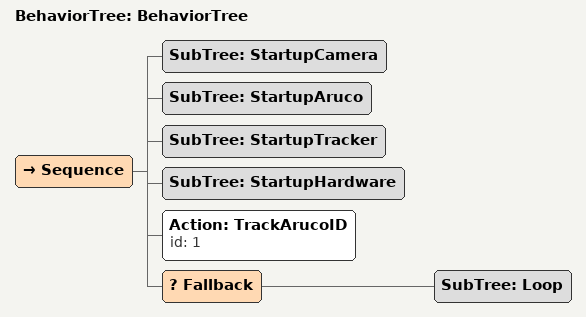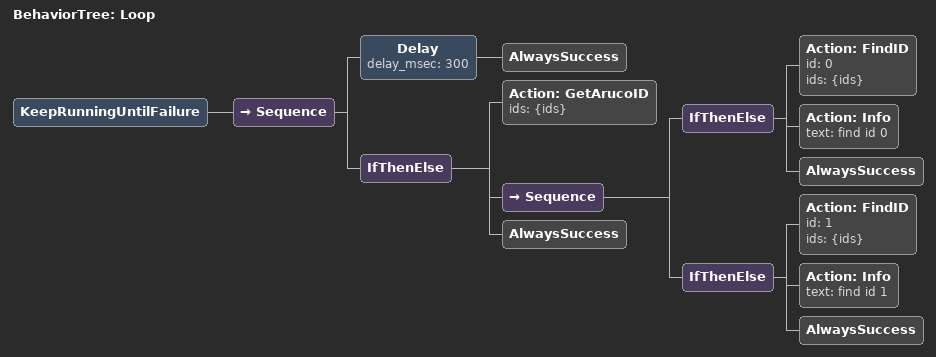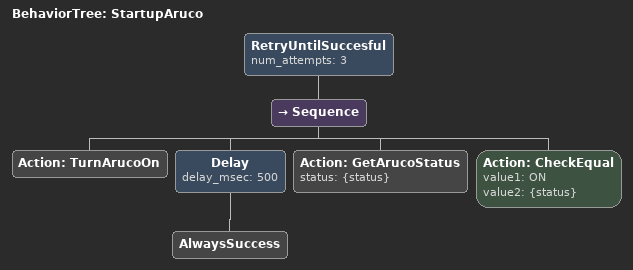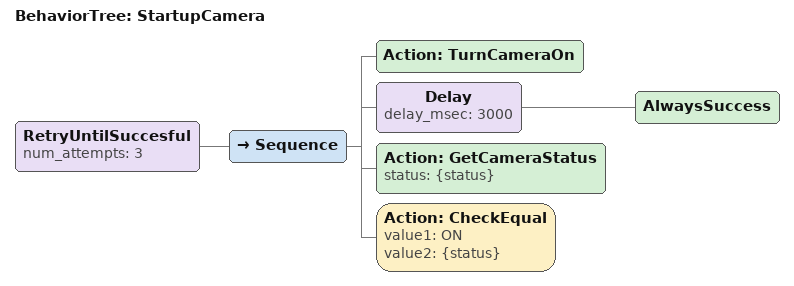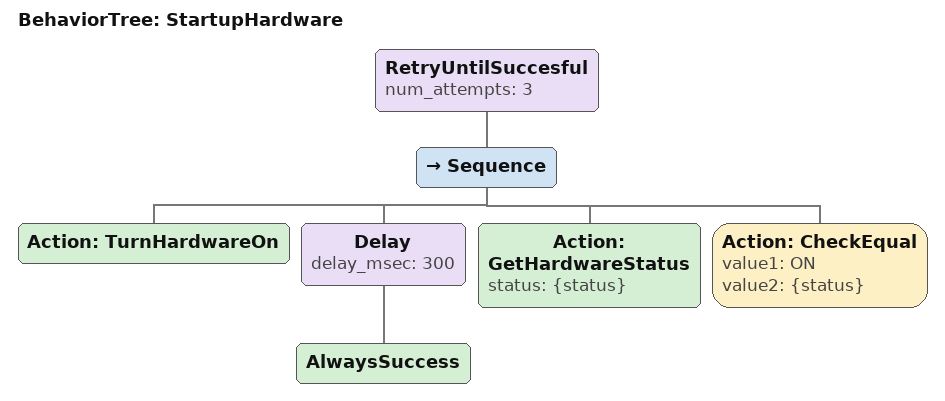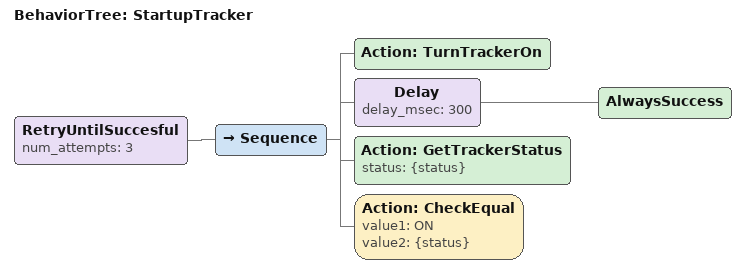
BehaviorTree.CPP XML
<?xml version="1.0"?>
<root main_tree_to_execute="BehaviorTree">
    <BehaviorTree ID="BehaviorTree">
        <Sequence>
            <SubTree ID="StartupCamera"/>
            <SubTree ID="StartupAruco"/>
            <SubTree ID="StartupTracker"/>
            <SubTree ID="StartupHardware"/>
            <Action ID="TrackArucoID" id="1"/>
            <Fallback>
                <SubTree ID="Loop"/>
            </Fallback>
        </Sequence>
    </BehaviorTree>
    <BehaviorTree ID="Loop">
        <KeepRunningUntilFailure>
            <Sequence>
                <Delay delay_msec="300">
                    <AlwaysSuccess/>
                </Delay>
                <IfThenElse>
                    <Action ID="GetArucoID" ids="{ids}"/>
                    <Sequence>
                        <IfThenElse>
                            <Action ID="FindID" id="0" ids="{ids}"/>
                            <Action ID="Info" text="find id 0"/>
                            <AlwaysSuccess/>
                        </IfThenElse>
                        <IfThenElse>
                            <Action ID="FindID" id="1" ids="{ids}"/>
                            <Action ID="Info" text="find id 1"/>
                            <AlwaysSuccess/>
                        </IfThenElse>
                    </Sequence>
                    <AlwaysSuccess/>
                </IfThenElse>
            </Sequence>
        </KeepRunningUntilFailure>
    </BehaviorTree>
    <BehaviorTree ID="StartupAruco">
        <RetryUntilSuccesful num_attempts="3">
            <Sequence>
                <Action ID="TurnArucoOn"/>
                <Delay delay_msec="500">
                    <AlwaysSuccess/>
                </Delay>
                <Action ID="GetArucoStatus" status="{status}"/>
                <Action ID="CheckEqual" value1="ON" value2="{status}"/>
            </Sequence>
        </RetryUntilSuccesful>
    </BehaviorTree>
    <BehaviorTree ID="StartupCamera">
        <RetryUntilSuccesful num_attempts="3">
            <Sequence>
                <Action ID="TurnCameraOn"/>
                <Delay delay_msec="3000">
                    <AlwaysSuccess/>
                </Delay>
                <Action ID="GetCameraStatus" status="{status}"/>
                <Action ID="CheckEqual" value1="ON" value2="{status}"/>
            </Sequence>
        </RetryUntilSuccesful>
    </BehaviorTree>
    <BehaviorTree ID="StartupHardware">
        <RetryUntilSuccesful num_attempts="3">
            <Sequence>
                <Action ID="TurnHardwareOn"/>
                <Delay delay_msec="300">
                    <AlwaysSuccess/>
                </Delay>
                <Action ID="GetHardwareStatus" status="{status}"/>
                <Action ID="CheckEqual" value1="ON" value2="{status}"/>
            </Sequence>
        </RetryUntilSuccesful>
    </BehaviorTree>
    <BehaviorTree ID="StartupTracker">
        <RetryUntilSuccesful num_attempts="3">
            <Sequence>
                <Action ID="TurnTrackerOn"/>
                <Delay delay_msec="300">
                    <AlwaysSuccess/>
                </Delay>
                <Action ID="GetTrackerStatus" status="{status}"/>
                <Action ID="CheckEqual" value1="ON" value2="{status}"/>
            </Sequence>
        </RetryUntilSuccesful>
    </BehaviorTree>
</root>
